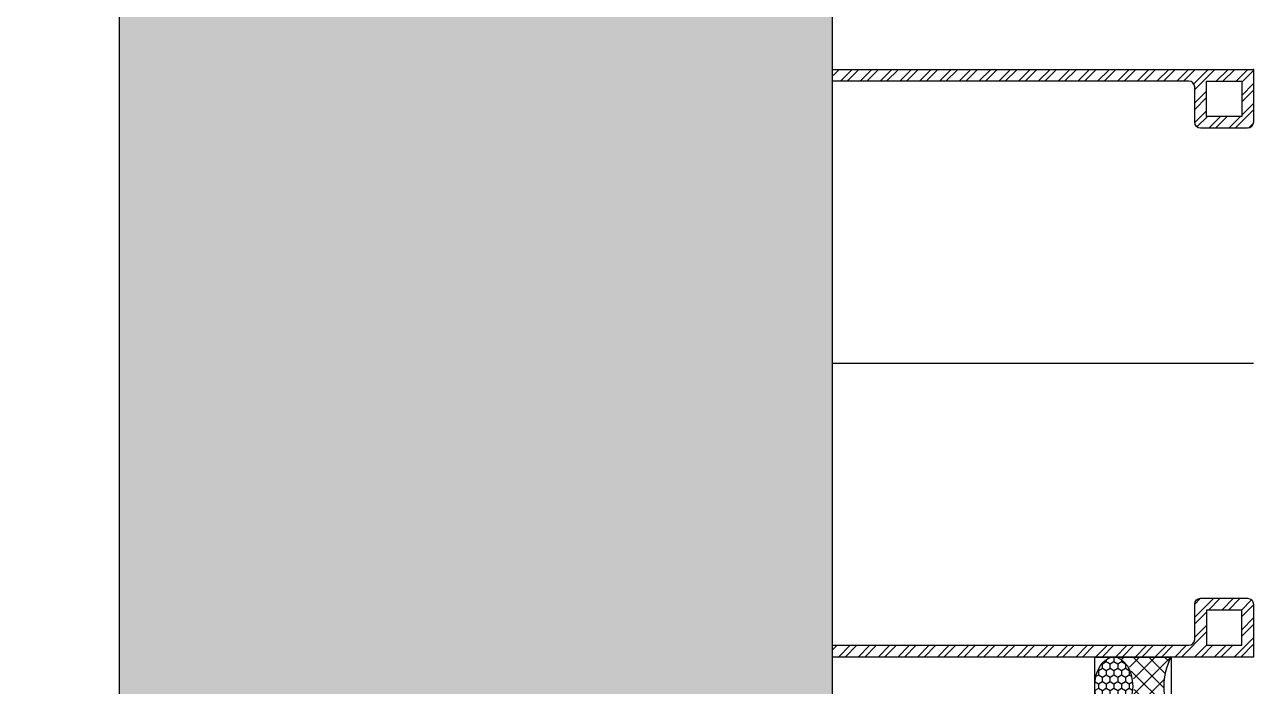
# Model space of a CAD drawing. Header units: millimetres. Extents: x 2519235 to 7246330, y 25937 to 201821.
# Drawn here: x 2752574 to 2752783.2, y 112582.9 to 112695.6 of the extents above; entities that cross this region are included whole.
import ezdxf

# ---------------------------------------------------------------- set-up
doc = ezdxf.new("R2010")
doc.units = ezdxf.units.MM
doc.set_wipeout_variables(frame=1)
for name, color, linetype in [('010 - ASPG_FLASHING_HATCH_', 7, 'Continuous'), ('010 - ASPG_FLASHING_MAIN_COLOR_2', 7, 'Continuous'), ('010 - ASPG_FLASHING_MAIN_COLOR_4', 7, 'Continuous'), ('010 - ASPG_FLASHING_WIPEOUT_', 7, 'Continuous'), ('010 - ASPG_FRAMING_CUT_COLOR_4', 7, 'Continuous'), ('010 - ASPG_FRAMING_DEF_SUB', 7, 'Continuous'), ('010 - ASPG_FRAMING_HATCH_', 7, 'Continuous'), ('010 - ASPG_FRAMING_SUB_COLOR_2', 7, 'Continuous'), ('Xref-PLAN-106.940$0$_Beam', 7, 'Continuous')]:
    doc.layers.add(name, color=color, linetype=linetype)

# ---------------------------------------------------------------- blocks, each defined once
blk = doc.blocks.new('Xref-PLAN-106.940')
at = {"layer": 'Xref-PLAN-106.940$0$_Beam', "color": 7}
for p, q in [((153369.1805612047, 22958.39665348398), (153369.1805612047, 16058.39665348381)), ((153669.1805612047, 22958.39665348398), (153669.1805612047, 16058.39665348381))]:
    blk.add_line(p, q, dxfattribs=at)
blk = doc.blocks.new('A$C6d15e31b')
at = {"color": 7}
blk.add_blockref('Xref-PLAN-106.940', (-135619.3374636862, -23258.39544955263), dxfattribs=at)
blk = doc.blocks.new('000_ASPG_TYP_FILES_FRAMING_EXTR_BREAKLINE_TYPE_2')
at = {"layer": '010 - ASPG_FRAMING_HATCH_', "transparency": 33554585}
h = blk.add_hatch(dxfattribs=at)
h.set_pattern_fill('ANSI32', scale=0.25)
h.set_pattern_definition([(45, (0, 0), (-1.683798022700467, 1.683798022700467), []), (45, (1.1225325, 0), (-1.683798022700467, 1.683798022700467), [])])
h.paths.add_polyline_path([(131.0000000002328, 91.00000000058208, 0.4142135623730951), (132.0000000003492, 90.00000000046566), (140.0000000002328, 90.00000000046566, 0.4142135623730951), (141.0000000002328, 91.00000000046566), (141.0000000002328, 100.0000000004657), (2.000000000465661, 100.0000000004657), (2.000000000465661, 125.0000000004657), (4.656612873077393e-10, 125.0000000004657), (4.656612873077393e-10, 99.00000000046566, 0.4142135623730951), (1.000000000465661, 98.00000000046566), (63.00000000023283, 98.00000000046566, -0.414213562373093), (64.00000000023283, 97.00000000046566), (64.00000000023277, 3, -0.4142135623730951), (63.00000000023277, 2), (4.655476004700176e-10, 2), (-5.684341886080801e-14, 0), (141.0000000002328, -6.05359673500061e-09), (141.0000000002328, 8.99999999650754, 0.4142135623730951), (140.0000000002328, 9.99999999650754), (132.0000000003492, 9.99999999650754, 0.4142135623730951), (131.0000000002328, 8.999999996391125), (131.0000000002328, 3, -0.4142135623730951), (130.0000000002328, 2), (67.00000000034919, 2, -0.4142135623730951), (66.00000000023277, 3.000000000116415), (66.00000000023283, 97.00000000034925, -0.4142135623730951), (67.00000000034925, 98.00000000046566), (130.0000000002328, 98.00000000046566, -0.414213562373095), (131.0000000002328, 97.00000000046566)])
h.paths.add_polyline_path([(133.0000000002328, 92.00000000372529), (133.0000000002328, 98.00000000046566), (139.0000000004657, 98.00000000046566), (139.0000000004657, 92.00000000372529)], flags=16)
h.paths.add_polyline_path([(133.0000000002328, 7.999999996740371), (139.0000000004656, 7.999999996740371), (139.0000000004656, 2), (133.0000000002328, 2)], flags=16)
at = {"layer": '010 - ASPG_FRAMING_HATCH_'}
h = blk.add_hatch(dxfattribs=at)
h.set_pattern_fill('ANSI37', scale=0.5954980955866349, angle=-90.00000000000001)
h.set_pattern_definition([(314.9999999999999, (1257419.492862034, -519971.6224064051), (1.336931354494228, 1.336931354494224), []), (44.99999999999984, (1257419.492862034, -519971.6224064051), (-1.336931354494223, 1.336931354494228), [])])
edge = h.paths.add_edge_path()
edge.add_ellipse((57.77220869682924, 105.0000000013979), major_axis=(-3.509070088518285e-14, -4.999999999272404), ratio=0.6444816938462435, start_angle=0, end_angle=180)
edge.add_line((57.7722086968293, 110.0000000004666), (62.00000000013239, 110.0000000004666))
edge.add_arc((62.00000000012511, 110.3000000005204), 0.3000000000538421, -89.99999999861039, -1.389609784768862e-09)
edge.add_line((62.30000000017895, 110.3000000005131), (62.30000000017895, 111.0000000004666))
edge.add_line((62.30000000017895, 111.0000000004666), (61.80000000017895, 111.5000000006994))
edge.add_line((61.80000000017895, 111.5000000006994), (62.30000000017895, 112.0000000004666))
edge.add_line((62.3000000001789, 112.0000000004666), (61.8000000001789, 112.5000000006994))
edge.add_line((61.8000000001789, 112.5000000006994), (62.3000000001789, 113.0000000004666))
edge.add_line((62.3000000001789, 113.0000000004666), (61.8000000001789, 113.5000000004666))
edge.add_line((61.8000000001789, 113.5000000004666), (62.3000000001789, 114.0000000004666))
edge.add_line((62.3000000001789, 114.0000000004666), (62.3000000001789, 115.0000000004666))
edge.add_line((62.3000000001789, 115.0000000004666), (63.30000000006248, 115.0000000004666))
edge.add_line((63.30000000006248, 115.0000000004666), (63.80000000006248, 115.5000000004666))
edge.add_line((63.80000000006248, 115.5000000004666), (64.30000000006248, 115.0000000004666))
edge.add_line((64.30000000006248, 115.0000000004666), (64.80000000006248, 115.5000000004666))
edge.add_line((64.80000000006248, 115.5000000004666), (65.30000000006248, 115.0000000004666))
edge.add_line((65.30000000006248, 115.0000000004666), (65.80000000006248, 115.5000000004666))
edge.add_line((65.80000000006248, 115.5000000004666), (66.3000000001789, 115.0000000004666))
edge.add_line((66.3000000001789, 115.0000000004666), (67.00000000013233, 115.0000000004666))
edge.add_arc((67.00000000009595, 115.3000000004331), 0.2999999999665306, -89.99999999305201, 1.528565674358258e-08)
edge.add_line((67.30000000006248, 115.3000000005131), (67.30017822621585, 110.0000000004666))
edge.add_arc((77.20009572428614, 105.0000000011651), 11.09091368921486, 153.2037265686182, 206.7962734313818)
edge.add_line((67.30017822621585, 100.0000000018636), (57.77220869682924, 100.0000000018636))
h = blk.add_hatch(dxfattribs=at)
h.set_pattern_fill('ANSI37', scale=0.5954980955866349, angle=-90.00000000000001)
h.set_pattern_definition([(314.9999999999999, (1257419.192862035, -519973.9224064052), (1.336931354494228, 1.336931354494224), []), (44.99999999999984, (1257419.192862035, -519973.9224064052), (-1.336931354494223, 1.336931354494228), [])])
edge = h.paths.add_edge_path()
edge.add_ellipse((11.52796953045714, 105.0000000013979), major_axis=(-3.510345640540481e-14, -4.999999999272404), ratio=0.6444816938462435, start_angle=180, end_angle=360, ccw=False)
edge.add_line((11.52796953045714, 110.0000000004666), (2.000000001098726, 110.0000000004666))
edge.add_arc((-7.899917496811156, 105.0000000013979), 11.09091368915029, -26.79627343179601, 26.796273430967574, ccw=False)
edge.add_line((2.000000001070532, 100.0000000018636), (11.52796953042895, 100.0000000018636))
h = blk.add_hatch(dxfattribs=at)
h.set_pattern_fill('HONEY', scale=0.238199238234654, angle=-90.00000000000001)
h.set_pattern_definition([(270, (1257419.442484037, -519993.9224064052), (0.6549599250656583, -1.134423872092541), [0.7562825813950264, -1.512565162790053]), (29.99999999999978, (1257419.442484037, -519993.9224064052), (0.6549599293588203, 1.134423869613882), [0.7562825813950257, -1.512565162790051]), (329.9999999999998, (1257419.442484037, -519993.9224064052), (1.309919854424478, -2.478657937293614e-09), [-1.512565162790051, 0.7562825813950254])])
edge = h.paths.add_edge_path()
edge.add_ellipse((11.77759153230824, 105.0000000014043), major_axis=(-3.509070088518285e-14, -4.999999999272404), ratio=0.6444816938462435, start_angle=0, end_angle=360, ccw=False)
h = blk.add_hatch(dxfattribs=at)
h.set_pattern_fill('HONEY', scale=0.238199238234654, angle=-90.00000000000001)
h.set_pattern_definition([(270, (1257419.243240032, -519991.6224064051), (0.6549599250656583, -1.134423872092541), [0.7562825813950264, -1.512565162790053]), (29.99999999999978, (1257419.243240032, -519991.6224064051), (0.6549599293588203, 1.134423869613882), [0.7562825813950257, -1.512565162790051]), (329.9999999999998, (1257419.243240032, -519991.6224064051), (1.309919854424478, -2.478657937293614e-09), [-1.512565162790051, 0.7562825813950254])])
edge = h.paths.add_edge_path()
edge.add_ellipse((57.5225866949782, 105.0000000013979), major_axis=(-3.509070088518285e-14, -4.999999999272404), ratio=0.6444816938462435, start_angle=0, end_angle=360)
at = {"color": 7}
blk.add_point((141.0000000002328, 100.0000000004657), dxfattribs=at)
at = {"layer": '010 - ASPG_FRAMING_CUT_COLOR_4', "color": 7}
blk.add_lwpolyline([(-5.684341886080801e-14, 0), (4.656044438888784e-10, 2), (63.00000000023277, 2, 0.4142135623730951), (64.00000000023277, 3), (64.00000000023283, 97.00000000046566, 0.4142135623730951), (63.00000000023283, 98.00000000046566), (1.000000000465661, 98.00000000046566, -0.4142135623730951), (4.656612873077393e-10, 99.00000000046566), (4.656612873077393e-10, 125.0000000004657), (2.000000000465661, 125.0000000004657), (2.000000000465661, 100.0000000004657), (141.0000000002328, 100.0000000004657), (141.0000000002328, 91.00000000046566, -0.4142135623730951), (140.0000000002328, 90.00000000046566), (132.0000000004657, 90.00000000046566, -0.414213562373095), (131.0000000002328, 91.00000000046566), (131.0000000002328, 97.00000000046566, 0.4142135623730951), (130.0000000002328, 98.00000000046566), (67.00000000046566, 98.00000000046566, 0.4142135623730951), (66.00000000023283, 97.00000000046566), (66.00000000023277, 3, 0.4142135623730951), (67.0000000004656, 2), (130.0000000002328, 2, 0.4142135623730951), (131.0000000002328, 3), (131.0000000002328, 8.99999999650754, -0.414213562373095), (132.0000000004656, 9.99999999650754), (140.0000000002328, 9.99999999650754, -0.4142135623730951), (141.0000000002328, 8.99999999650754), (141.0000000002328, 0)], format="xyb", close=True, dxfattribs=at)
for points in [[(139.0000000004657, 98.00000000046566), (139.0000000004657, 92.00000000372529), (133.0000000002328, 92.00000000372529), (133.0000000002328, 98.00000000046566)], [(139.0000000004656, 2), (139.0000000004656, 7.999999996740371), (133.0000000002328, 7.999999996740371), (133.0000000002328, 2)]]:
    blk.add_lwpolyline(points, close=True, dxfattribs=at)
at = {"layer": '010 - ASPG_FRAMING_DEF_SUB', "color": 7, "transparency": 33554457}
blk.add_line((4.656044438888784e-10, 50.00000000023283), (141.0000000002329, 50.00000000023283), dxfattribs=at)
for points in [[(54.30017822621591, 100.0000000018636), (67.30017822621585, 100.0000000018636), (67.30017822621585, 115.5000000004666), (54.30017822621585, 115.5000000004666)], [(2.000000001070532, 100.0000000018636), (15.00000000107053, 100.0000000018699), (15.00000000107053, 110.0000000006767), (2.000000001070532, 110.0000000006703)]]:
    blk.add_lwpolyline(points, close=True, dxfattribs=at)
at = {"layer": '010 - ASPG_FRAMING_SUB_COLOR_2', "color": 7}
for points in [[(57.5225866949782, 100.0000000018636), (67.30017822621585, 100.0000000018636, -0.2381992382621886), (67.30017822621585, 110.0000000004666), (67.30000000006248, 115.3000000005131, -0.4142135624157165), (67.00000000013233, 115.0000000004666), (66.3000000001789, 115.0000000004666), (65.80000000006248, 115.5000000004666), (65.30000000006248, 115.0000000004666), (64.80000000006248, 115.5000000004666), (64.30000000006248, 115.0000000004666), (63.80000000006248, 115.5000000004666), (63.30000000006248, 115.0000000004666), (62.3000000001789, 115.0000000004666), (62.3000000001789, 114.0000000004666), (61.8000000001789, 113.5000000004666), (62.3000000001789, 113.0000000004666), (61.8000000001789, 112.5000000006994), (62.3000000001789, 112.0000000004666), (61.80000000017895, 111.5000000006994), (62.30000000017895, 111.0000000004666), (62.30000000017895, 110.3000000005131, -0.414213562358888), (62.00000000013239, 110.0000000004666), (57.5225866949782, 110.0000000004666)], [(11.77759153219182, 100.0000000018699), (2.000000001070532, 100.0000000018636, 0.2381992382621886), (2.000000001070532, 110.0000000004666), (11.77759153219182, 110.0000000004729)]]:
    blk.add_lwpolyline(points, format="xyb", dxfattribs=at)
at = {"layer": '010 - ASPG_FRAMING_SUB_COLOR_2', "color": 7, "extrusion": (0, 0, -1)}
blk.add_ellipse((11.77759153230824, 105.0000000014043), major_axis=(-3.509070088518285e-14, -4.999999999272404), ratio=0.6444816938462435, dxfattribs=at)
at = {"layer": '010 - ASPG_FRAMING_SUB_COLOR_2', "color": 7}
blk.add_ellipse((57.5225866949782, 105.0000000013979), major_axis=(-3.509070088518285e-14, -4.999999999272404), ratio=0.6444816938462435, dxfattribs=at)
blk = doc.blocks.new('*U2126')
at = {"color": 7, "rotation": 89.99999999999999}
blk.add_blockref('000_ASPG_TYP_FILES_FRAMING_EXTR_BREAKLINE_TYPE_2', (1500.000000000221, 1.721655706887759e-09), dxfattribs=at)
blk = doc.blocks.new('W-1-PP17-ENT1_REV02_20260416-153151_PP17_ENT1_ASPG_MAIN_UPPL')
at = {"color": 7, "rotation": 270}
blk.add_blockref('*U2126', (18098, -4624.999999999069), dxfattribs=at)
blk = doc.blocks.new('A$C5a699cc3')
at = {"layer": '010 - ASPG_FRAMING_HATCH_'}
h = blk.add_hatch(dxfattribs=at)
h.set_pattern_fill('HONEY', scale=0.238199238234654, angle=90.00000000000001)
h.set_pattern_definition([(90, (-1257417.442484036, 520093.9224064065), (-0.6549599250656588, 1.134423872092541), [0.7562825813950264, -1.512565162790053]), (209.9999999999998, (-1257417.442484036, 520093.9224064065), (-0.6549599293588197, -1.134423869613882), [0.7562825813950257, -1.512565162790051]), (149.9999999999998, (-1257417.442484036, 520093.9224064065), (-1.309919854424478, 2.478657355572341e-09), [-1.51256516279005, 0.7562825813950252])])
edge = h.paths.add_edge_path()
edge.add_ellipse((-9.777591531164944, -4.999999999534339), major_axis=(3.287025483628455e-14, 4.999999999272404), ratio=0.6444816938462435, start_angle=0, end_angle=360, ccw=False)
h = blk.add_hatch(dxfattribs=at)
h.set_pattern_fill('ANSI37', scale=0.5954980955866349, angle=90.00000000000001)
h.set_pattern_definition([(134.9999999999999, (-1257417.192862035, 520073.9224064065), (-1.336931354494227, -1.336931354494224), []), (224.9999999999999, (-1257417.192862035, 520073.9224064065), (1.336931354494224, -1.336931354494227), [])])
edge = h.paths.add_edge_path()
edge.add_ellipse((-9.52796952938661, -4.999999999534339), major_axis=(3.288301035650653e-14, 4.999999999272404), ratio=0.6444816938462435, start_angle=180, end_angle=360, ccw=False)
edge.add_line((-9.52796952938661, -9.999999998603016), (0, -9.999999998603016))
edge.add_arc((9.899917497765273, -4.999999999534339), 11.09091368915029, 153.2037265682041, 206.7962734309676, ccw=False)
edge.add_line((0, 0), (-9.52796952938661, 0))
at = {"layer": '010 - ASPG_FRAMING_DEF_SUB', "color": 7, "transparency": 33554457}
blk.add_lwpolyline([(0, 0), (-13, 0), (-13, -9.999999998806743), (0, -9.999999998806743)], close=True, dxfattribs=at)
at = {"layer": '010 - ASPG_FRAMING_SUB_COLOR_2', "color": 7}
blk.add_lwpolyline([(-9.777591531164944, 0), (0, 0, 0.2381992382621886), (0, -9.999999998603016), (-9.777591531164944, -9.999999998603016)], format="xyb", dxfattribs=at)
at = {"layer": '010 - ASPG_FRAMING_SUB_COLOR_2', "color": 7, "extrusion": (0, 0, -1)}
blk.add_ellipse((-9.777591531164944, -4.999999999534339), major_axis=(3.287025483628455e-14, 4.999999999272404), ratio=0.6444816938462435, dxfattribs=at)
blk = doc.blocks.new('*U2960')
at = {"color": 7}
blk.add_wipeout([(0, -52.000000000100954), (3000.000000000054, -52.0000000002874), (2999.999999999996, -351.00000000016735), (0, -350.9999999999809)], dxfattribs=at).dxf.layer = '010 - ASPG_FLASHING_WIPEOUT_'
at = {"layer": '010 - ASPG_FLASHING_HATCH_'}
h = blk.add_hatch(dxfattribs=at)
h.set_pattern_fill('DOTS', scale=0.5)
h.set_pattern_definition([(0, (0, 0), (19.84375, 39.6875), [0, -39.6875])])
h.paths.add_polyline_path([(0, -52), (3000.000000000233, -52.00000000018625), (3000.000000000175, -351.0000000001862), (-2.44929359829475e-18, -351)])
at = {"layer": '010 - ASPG_FLASHING_MAIN_COLOR_2', "color": 7}
blk.add_lwpolyline([(0, -52), (3000.000000000233, -52.00000000018625), (3000.000000000175, -351.0000000001862), (-2.44929359829475e-18, -351)], close=True, dxfattribs=at)
at = {"color": 7}
blk.add_wipeout([(0, 69.29999999994834), (2999.999999999821, 69.2999999997619), (3000.000000000054, -52.00000000018372), (0, -51.99999999999636)], dxfattribs=at).dxf.layer = '010 - ASPG_FLASHING_WIPEOUT_'
at = {"layer": '010 - ASPG_FLASHING_HATCH_'}
h = blk.add_hatch(dxfattribs=at)
h.set_pattern_fill('DOTS', scale=0.1)
h.set_pattern_definition([(0, (0, 0), (3.96875, 7.9375), [0, -7.9375])])
h.paths.add_polyline_path([(-2.8421709430404e-14, 69.29999999999998), (3000, 69.29999999981374), (3000.000000000233, -52.00000000018626), (3.155443620884047e-30, -52.00000000000001)])
at = {"layer": '010 - ASPG_FLASHING_MAIN_COLOR_4', "color": 7}
blk.add_lwpolyline([(-2.8421709430404e-14, 69.29999999999998), (3000, 69.29999999981374), (3000.000000000233, -52.00000000018626), (3.155443620884047e-30, -52.00000000000001)], close=True, dxfattribs=at)
blk = doc.blocks.new('W-1-PP17-ENT1_REV03_20260621-000232_LOPF_FLASHING')
at = {"color": 7, "rotation": 270}
blk.add_blockref('*U2960', (18098.00000000559, -4624.9999999992), dxfattribs=at)

msp = doc.modelspace()

# ---------------------------------------------------------------- block references
at = {"color": 7}
msp.add_blockref('A$C6d15e31b', (2734544.160699638, 118712.9420134598), dxfattribs=at)

# ---------------------------------------------------------------- next in the draw order: block references
msp.add_blockref('W-1-PP17-ENT1_REV02_20260416-153151_PP17_ENT1_ASPG_MAIN_UPPL', (2734544.160699638, 118712.9420134598), dxfattribs=at)

# ---------------------------------------------------------------- next in the draw order: block references
msp.add_blockref('W-1-PP17-ENT1_REV03_20260621-000232_LOPF_FLASHING', (2734544.160699638, 118712.9420134598), dxfattribs=at)
at = {"color": 7, "xscale": -1, "rotation": 180}
msp.add_blockref('A$C5a699cc3', (2752769.160699638, 112577.9420134595), dxfattribs=at)

doc.saveas('drawing.dxf')
